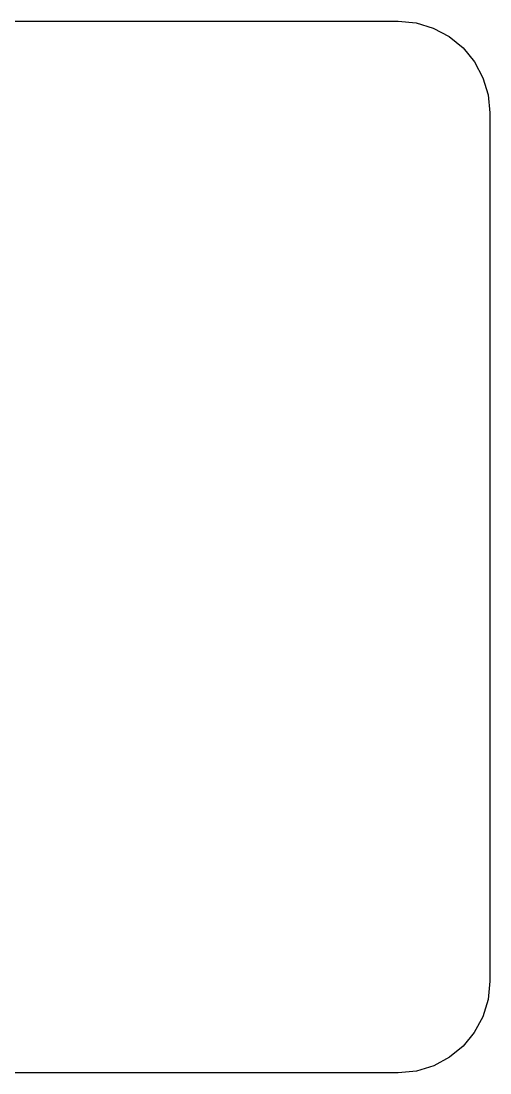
# Model space of a CAD drawing. Extents: x -1 to 140, y 12 to 318.
# Drawn here: x 77.1 to 107, y 12.2 to 79.4 of the extents above; entities that cross this region are included whole.
import ezdxf

# ---------------------------------------------------------------- set-up
doc = ezdxf.new("R2010")
doc.units = 0

msp = doc.modelspace()

# ---------------------------------------------------------------- linework, layer by layer
at = {"layer": 'Layer 1'}
for p, q in [((35.43806, 79.40676), (101.157, 79.4068)), ((35.43806, 79.40676), (101.157, 79.4068)), ((101.157, 79.4068), (102.306873, 79.293032)), ((101.157, 79.4068), (102.306873, 79.293032)), ((102.306873, 79.293032), (103.402074, 78.960227)), ((102.306873, 79.293032), (103.402074, 78.960227)), ((103.402074, 78.960227), (104.411826, 78.421132)), ((103.402074, 78.960227), (104.411826, 78.421132)), ((104.411826, 78.421132), (105.305355, 77.688495)), ((104.411826, 78.421132), (105.305355, 77.688495)), ((105.305355, 77.688495), (106.037992, 76.794966)), ((105.305355, 77.688495), (106.037992, 76.794966)), ((106.037992, 76.794966), (106.577087, 75.785214)), ((106.037992, 76.794966), (106.577087, 75.785214)), ((106.577087, 75.785214), (106.909892, 74.690013)), ((106.577087, 75.785214), (106.909892, 74.690013)), ((106.909892, 74.690013), (107.02366, 73.54014)), ((106.909892, 74.690013), (107.02366, 73.54014)), ((107.02366, 73.54014), (107.024, 18.114)), ((107.02366, 73.54014), (107.024, 18.114)), ((107.024, 18.114), (106.90481, 16.931663)), ((107.024, 18.114), (106.90481, 16.931663)), ((106.90481, 16.931663), (106.562969, 15.830431)), ((106.90481, 16.931663), (106.562969, 15.830431)), ((106.562969, 15.830431), (106.022067, 14.833895)), ((106.562969, 15.830431), (106.022067, 14.833895)), ((106.022067, 14.833895), (105.305695, 13.965645)), ((106.022067, 14.833895), (105.305695, 13.965645)), ((105.305695, 13.965645), (104.437445, 13.249273)), ((105.305695, 13.965645), (104.437445, 13.249273)), ((104.437445, 13.249273), (103.440909, 12.708371)), ((104.437445, 13.249273), (103.440909, 12.708371)), ((101.15734, 12.24734), (35.4381, 12.2474)), ((101.15734, 12.24734), (35.4381, 12.2474)), ((102.339677, 12.36653), (101.15734, 12.24734)), ((102.339677, 12.36653), (101.15734, 12.24734)), ((103.440909, 12.708371), (102.339677, 12.36653)), ((103.440909, 12.708371), (102.339677, 12.36653))]:
    msp.add_line(p, q, dxfattribs=at)

doc.saveas('drawing.dxf')
